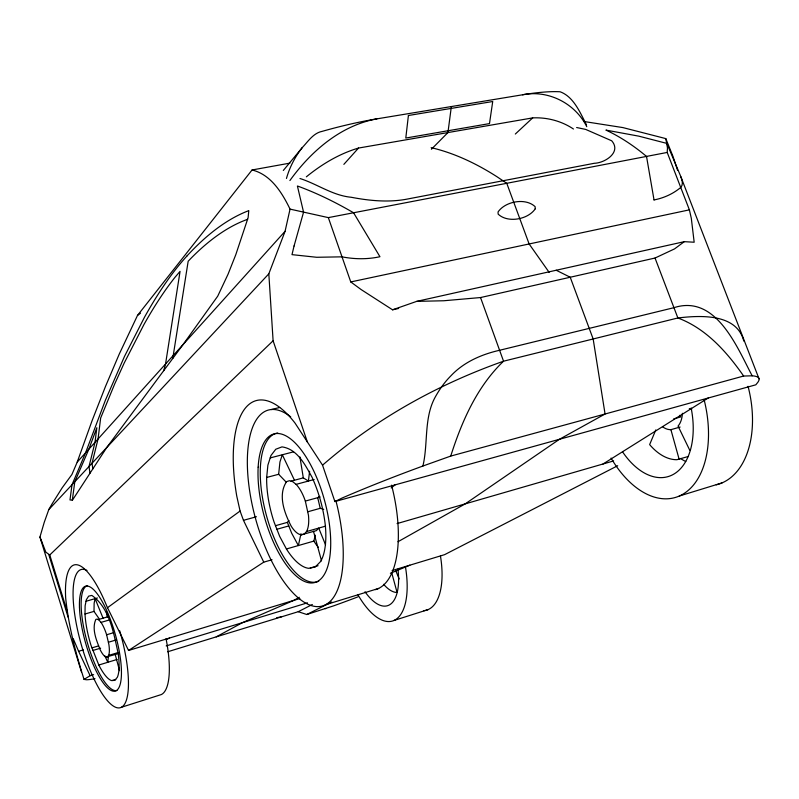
<?xml version="1.0" encoding="UTF-8"?>
<svg xmlns="http://www.w3.org/2000/svg" width="799" height="799" viewBox="0 0 799 799"><rect width="100%" height="100%" fill="white"/><g stroke="black" fill="none" stroke-linecap="round" stroke-linejoin="round"><path stroke-width="1.2" d="M85.004 614.002L85.123 605.802L86.352 599.709L88.639 596.154L91.855 595.415C109.773 608.019 113.538 632.998 118.112 653.083A44.285 12.614 74.2 0 1 117.353 677.242L114.856 680.358L111.5 680.568A44.285 12.614 74.2 0 1 98.806 665.028L90.986 645.282A44.285 12.614 74.2 0 1 85.004 614.002L93.992 611.405L98.966 618.496M299.825 598.541L128.549 650.466L107.106 606.89A77.703 21.833 74.3 0 0 77.463 564.853A77.703 21.833 74.3 0 0 65.678 598.002C68.514 625.767 75.655 652.883 84.045 679.41L86.602 679.769A114.886 7.551 -18.4 0 0 94.981 678.681M93.992 611.405L94.142 603.215L95.101 598.651L103.171 618.486M81.448 671.879L39.95 537.008L44.235 522.356L48.779 509.622L51.905 504.169L62.122 487.889L71.91 474.506L77.213 462.102L92.165 420.474L105.478 386.476L119.251 354.087L137.508 315.415L252.055 169.977C270.961 174.552 282.107 192.789 290.047 209.118L328.339 217.618L350.761 281.937L361.098 289.538L392.559 309.802L416.698 301.373L684.294 241.668L694.171 242.227L691.305 218.267L689.387 209.847L667.205 152.439L667.475 147.975L665.807 138.607L622.9 127.59L584.259 121.548M266.666 477.452L267.895 465.118L270.981 455.48L275.775 449.238L281.987 446.881C297.458 449.068 305.238 465.028 312.059 477.293C318.911 492.394 323.355 508.474 325.273 524.953A62.622 25.418 74.6 0 1 320.499 561.607L315.235 567.02L308.704 568.319A62.622 25.418 74.6 0 1 286.422 548.983L279.71 536.449L274.087 522.107A62.622 25.418 74.6 0 1 266.666 477.452L278.651 474.286L286.162 482.097M278.651 474.286L279.94 461.972L282.317 454.761L294.302 479.879M108.464 656.129L107.765 662.291L104.839 655.799M309.603 471.23L308.424 481.048L303.31 477.872L291.046 481.158M451.355 106.547L447.939 132.564L431.42 149.233M72.329 500.134L74.796 481.747L88.889 449.138L96.839 427.705L95.011 442.336L89.009 466.516L89.987 473.228M48.779 509.622L268.824 273.827L285.073 231.31L290.047 209.118M301.013 533.682L298.347 545.547L291.615 533.073L287.38 522.366L288.978 520.608M318.312 547.335A62.102 26.187 74.6 0 1 313.867 541.093L315.255 535.17M172.764 358.461L188.174 261.233L190.851 258.437A1333.371 327.2 -86.7 0 1 241.887 221.533L247.64 219.236M163.745 370.636L165.543 364.024L180.065 271.38L175.141 277.123A701.093 176.07 -83 0 0 143.99 324.464L124.215 363.016L114.637 384.109L100.664 417.997L98.057 438.961L92.025 463.28L92.844 468.843M272.04 559.759L263.77 562.146L243.465 520.319L240.08 511.04L236.774 496.149A113.168 45.233 74.7 0 1 245.203 408.299A113.168 45.233 74.7 0 1 295.051 423.11L322.546 465.178L334.901 501.572L342.012 498.077A210.387 22.652 -19.2 0 1 422.771 466.067L450.726 456.079C461.762 421.492 476.913 386.706 503.54 361.198L677.872 317.972C700.254 315.325 736.808 313.268 743.799 341.073M286.461 178.457C289.608 167.261 295.071 156.794 302.222 147.635C308.064 141.503 313.338 133.043 322.197 131.346A123.885 26.577 -16.5 0 1 376.938 118.851L522.506 94.791C548.124 89.548 575.26 103.361 586.766 126.691M655.799 429.912L649.637 444.604A55.78 34.277 73.9 0 0 676.953 459.695L688.309 456.479M289.897 180.534C310.931 151.341 340.604 125.473 376.938 118.851M108.624 655.43L107.545 656.878L106.067 657.038A19.725 5.613 74.2 0 1 100.394 650.206C96.669 640.838 91.426 629.163 95.87 619.365L97.318 619.095L99.066 620.134L101.014 622.401A19.725 5.613 74.2 0 1 106.627 634.766L108.914 644.683A19.725 5.613 74.2 0 1 108.624 655.43L117.773 652.663L118.582 654.91M117.773 652.663L116.664 654.111L106.067 657.038M283.315 170.467L302.222 147.635M343.86 164.364L358.521 148.055L532.673 117.892C546.995 117.193 561.527 120.989 573.442 129.009M77.213 462.102L285.073 231.31M306.486 531.565L304.199 534.092L301.333 534.791A27.885 11.316 74.6 0 1 291.335 526.401C284.524 513.397 277.513 494.941 286.621 481.617L289.428 480.698L292.664 481.627L296.109 484.364A27.885 11.316 74.6 0 1 305.338 501.083L308.464 515.295A27.885 11.316 74.6 0 1 306.486 531.565L325.563 526.151M39.95 537.008L45.863 552.179L49.768 554.965L273.108 340.774L268.824 273.827M515.325 134.032L532.673 117.892M684.294 241.668L674.566 248.888L655.03 258.037L480.539 297.548L443.864 300.754L416.698 301.373M322.546 465.178C375.3 419.145 437.632 384.449 503.54 361.198L480.539 297.548M306.357 176.829C321.817 164.224 339.295 153.728 358.521 148.055M391.17 487.929L395.096 484.873M137.508 315.415L140.494 313.178M107.416 607.759L240.08 511.04M319.7 496.359L317.702 497.687L320.229 508.314L323.715 509.392M128.549 650.466L263.77 562.146M603.015 463.999L708.184 398.022M84.045 679.41L90.117 675.714L93.643 674.636M299.325 597.282L293.912 600.339L242.497 622.641L216.239 636.863M398.002 541.722L465.238 503.859L559.45 439.28L605.063 414.002L743.629 376.039L752.179 375.81A204.774 21.044 -19.6 0 1 757.182 383.101L755.824 384.808L334.901 501.572M752.129 375.81L752.179 375.81C737.487 348.244 716.284 293.922 673.947 307.685L499.595 350.272C481.527 354.366 463.82 362.087 450.946 375.78C444.504 382.202 439.25 389.702 434.906 397.682C423.78 418.476 428.244 443.595 422.921 466.007L422.771 466.067M617.687 465.727L444.584 554.666L392.109 570.566M167.63 651.784L298.267 611.694L312.339 604.483M298.267 611.694L306.776 614.511L331.735 601.987M166.132 639.609L169.458 638.061M390.391 573.263L409.857 565.193M306.776 614.511L333.742 605.812A110.741 7.131 -18.6 0 0 358.032 596.823M121.308 707.305L161.308 694.561A70.991 21.763 74.1 0 0 166.032 638.701M393.927 620.483L428.074 609.617M112.329 680.518L115.735 679.46M325.293 604.823L378.656 588.424M679.27 496.039L722.056 482.896M166.192 645.922L307.435 602.836M98.806 665.028L117.113 659.445M92.814 650.496L100.634 648.149M108.454 642.236L116.494 639.829M73.238 638.701L78.612 651.285L83.356 649.867M91.905 647.889L98.607 645.882M106.627 634.766L113.528 632.718M310.322 567.999L318.052 565.722M252.055 169.977L289.907 163.126M101.014 622.401L110.192 619.714M98.187 619.615L107.336 616.938L108.225 617.457M397.073 523.585L613.632 460.923M286.422 548.983L313.867 541.093M86.042 601.248L97.458 597.982M301.333 534.791L316.414 530.616L318.731 528.089L325.543 544.838M662.571 426.786A24.839 15.261 73.9 0 0 670.91 429.672L680.119 427.046M276.893 529.268L288.789 525.932M673.627 418.916L680.778 416.908L679.639 415.31M307.885 511.75L320.229 508.314M275.485 525.692L287.38 522.366M305.338 501.083L320 497.058M243.465 520.319L256.469 516.743M450.726 456.079L605.063 414.002L593.158 338.976L570.226 277.243L556.204 270.242M296.109 484.364L314.147 479.51M270.212 457.907L293.553 451.844M271.27 409.557L279.66 407.5M392.559 309.802L398.641 308.444M350.761 281.937L689.387 209.847M328.339 217.618L667.205 152.439M276.754 617.667L281.288 616.908M576.648 127.52L585.687 129.418L611.734 140.804C621.722 152.239 604.973 162.996 594.386 163.276L406.012 199.311C387.865 202.556 369.218 200.709 351.25 197.273C332.594 195.495 317.413 184.09 299.965 178.497M689.317 408.649L691.734 408.968M324.993 608.548L325.702 608.668M549.163 272.369L529.128 243.965L506.766 183.301L497.228 176.899A479.18 231.96 71.6 0 0 431.14 147.655M743.629 376.039C726.85 351.93 706.056 328.479 677.872 317.972L655.03 258.037M759.05 378.856L680.299 175.331L666.835 143.401L638.82 136.16L605.922 130.097L606.85 130.507A470.981 235.156 86.6 0 1 646.521 156.424L654.031 199.94M40.679 539.595L41.638 541.562M689.717 450.157L678.051 426.067A24.839 15.261 73.9 0 0 682.406 413.313M78.612 651.285L90.117 675.714M586.516 124.914C580.194 112.809 573.732 96.699 560.109 91.775A119.67 24.24 -17.5 0 0 522.506 94.791M395.875 570.995L399.2 578.955M665.807 138.607L672.968 156.374L677.572 170.277M273.108 340.774L307.375 442.017M680.818 176.659C682.086 180.005 683.574 184.459 680.738 187.455A95.59 73.438 50.8 0 1 654.031 199.94M49.768 554.965L67.086 611.075M48.819 554.686L68.115 617.208M670.91 429.672L679.12 459.195M391.79 573.033L397.013 592.219L395.835 592.399A40.749 18.167 73.3 0 1 383.65 584.299M313.498 531.335L321.518 560.868M115.166 654.271L119.54 670.671M106.427 612.094L107.336 616.938M299.925 456.928L303.31 477.872M397.942 569.128A50.327 22.012 73.4 0 1 390.262 604.374A50.327 22.012 73.4 0 1 365.023 591.759M405.403 566.591A66.327 29.024 73.4 0 1 395.395 619.734A66.327 29.024 73.4 0 1 357.952 594.786M440.449 555.974A65.648 29.982 73.3 0 1 423.7 610.696M691.135 407.959A69.014 41.688 73.9 0 1 674.706 473.577A69.014 41.688 73.9 0 1 622.531 451.795M685.772 461.542A68.075 42.697 73.8 0 1 680.528 458.486M704.129 399.79A90.976 54.981 73.9 0 1 683.814 493.642A90.976 54.981 73.9 0 1 611.065 458.067M748.044 386.317A89.688 56.369 73.8 0 1 716.204 484.833M119.74 630.84A71.8 20.394 74.2 0 1 118.941 707.924A71.8 20.394 74.2 0 1 78.222 632.828A71.8 20.394 74.2 0 1 86.991 570.436M116.944 690.496A54.452 15.511 74.2 0 1 87.171 642.046A54.452 15.511 74.2 0 1 87.5 585.657M186.966 255.97A1349.521 331.935 -86.8 0 1 248.789 210.646L248.099 217.718L235.785 254.701L228.045 274.227L217.727 296.149L183.051 344.579L106.796 447.45L72.449 500.144L69.982 499.954L72.01 484.733L85.553 452.843L105.368 400.299L124.514 356.374L144.529 317.163A710.561 178.776 -83 0 1 186.956 256.01M335.87 500.613A101.593 41.139 74.6 0 1 314.187 606.311A101.593 41.139 74.6 0 1 248.849 485.113A101.593 41.139 74.6 0 1 290.716 416.878M318.751 581.233A77.004 31.261 74.6 0 1 266.626 516.184A77.004 31.261 74.6 0 1 277.732 432.998M391.57 485.173A99.995 43.496 74.6 0 1 375.44 589.652M408.399 115.505L405.792 138.047L489.487 123.595L492.723 101.513L408.399 115.505M294.062 245.992L291.995 254.641L316.684 257.278L342.012 256.839A104.699 86.861 44.3 0 0 379.944 256.719L353.567 212.764A491.824 217.598 57.6 0 0 298.626 186.427L297.408 186.017L303.56 212.174L294.062 245.992M535.25 208.819C528.049 219.565 507.725 223.301 498.157 214.132L498.047 211.965C505.298 201.278 525.552 197.523 535.13 206.681L535.25 208.819M79.461 607.13A54.472 15.461 74.2 0 0 111.99 690.835A54.472 15.461 74.2 0 0 109.783 617.857A54.472 15.461 74.2 0 0 79.461 607.13M258.157 467.175A77.064 31.181 74.6 0 0 309.413 582.851A77.064 31.181 74.6 0 0 315.405 474.596A77.064 31.181 74.6 0 0 258.157 467.175"/></g></svg>
